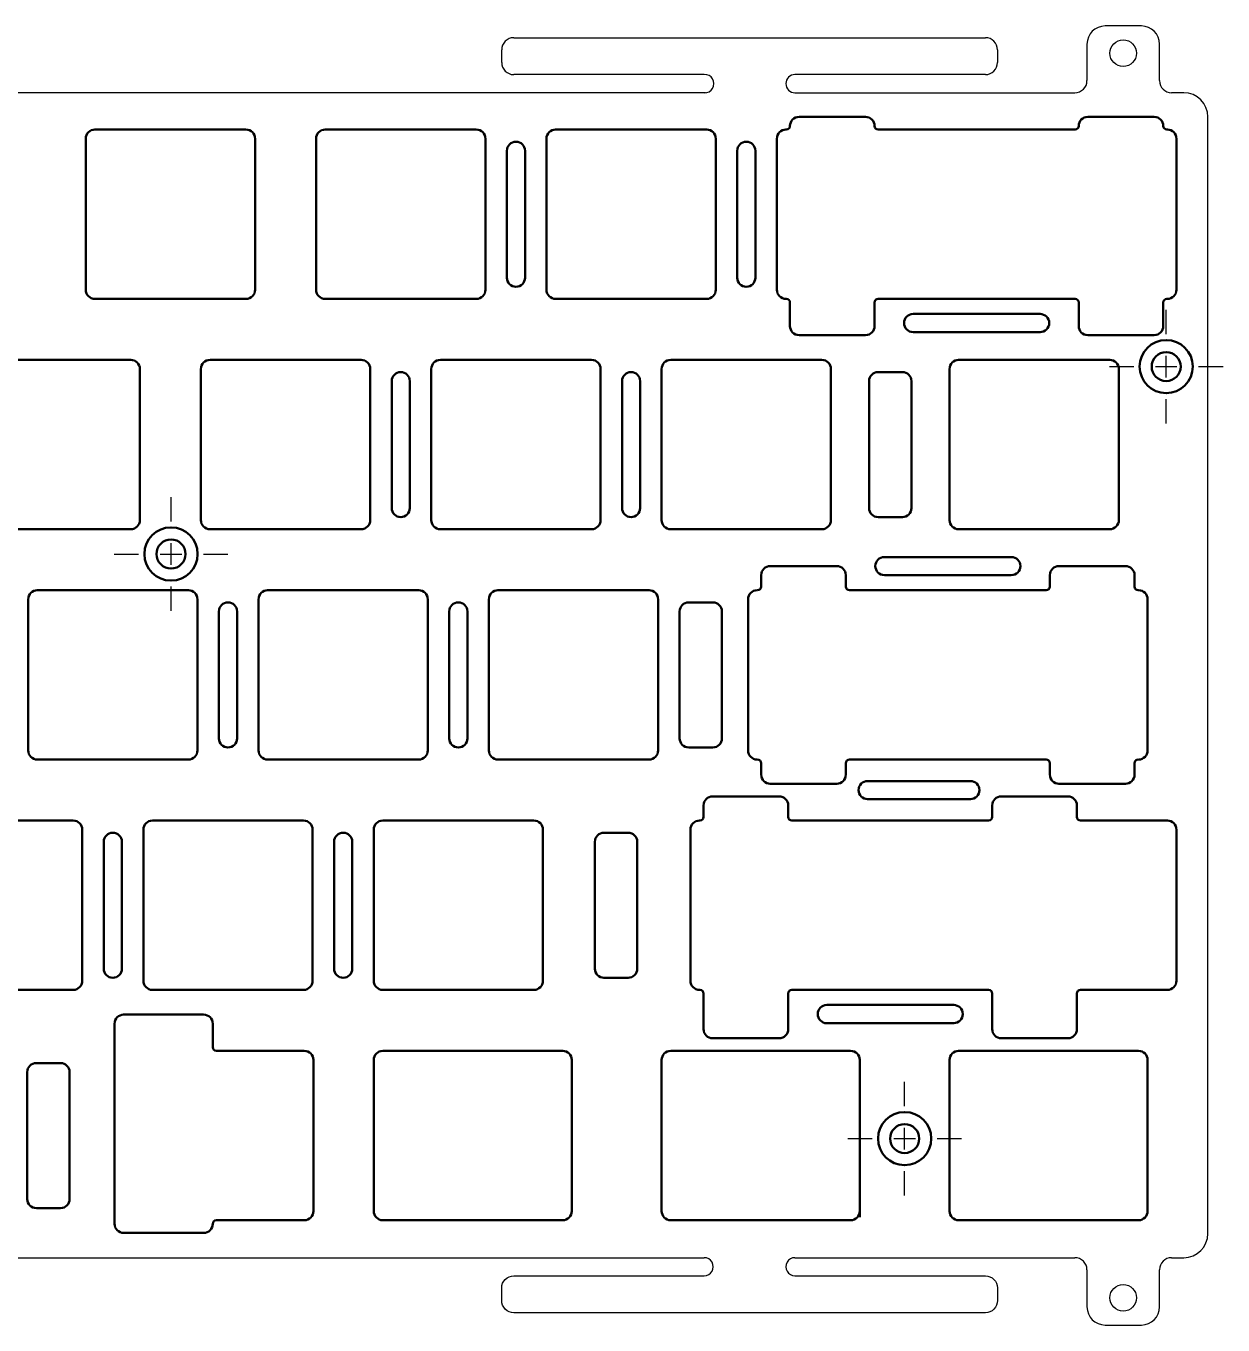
# Model space of a CAD drawing. Header units: millimetres. Extents: x 73 to 360, y 21 to 231.
# Drawn here: x 261.4 to 360.4, y 123.3 to 230.7 of the extents above; entities that cross this region are included whole.
import ezdxf

# ---------------------------------------------------------------- set-up
doc = ezdxf.new("R2010")
doc.units = ezdxf.units.MM
doc.header["$LTSCALE"] = 0.75
doc.linetypes.add('CENTER2', pattern=[28.575, 19.05, -3.175, 3.175, -3.175])
for name, color, linetype, lineweight in [('1', 7, 'Continuous', 25), ('Smart Centers', 7, 'CENTER2', 25), ('Visible', 7, 'Continuous', 50)]:
    doc.layers.add(name, color=color, linetype=linetype, lineweight=lineweight)

# ---------------------------------------------------------------- blocks, each defined once
blk = doc.blocks.new('*U6')
at = {"layer": 'Smart Centers', "color": 0, "ltscale": 0.75, "transparency": 16777216}
for p, q in [((0, 2.68), (0, 4.7)), ((-4.7, 0), (-2.68, 0)), ((2.68, 0), (4.7, 0)), ((0, -4.7), (0, -2.68))]:
    blk.add_line(p, q, dxfattribs=at)
at = {"layer": 'Smart Centers', "color": 0, "linetype": 'Continuous', "ltscale": 0.75, "transparency": 16777216}
for p, q in [((-0.89, 0), (0.89, 0)), ((0, -0.89), (0, 0.89))]:
    blk.add_line(p, q, dxfattribs=at)
blk = doc.blocks.new('*U7')
at = {"layer": 'Smart Centers', "color": 0, "ltscale": 0.75, "transparency": 16777216}
for p, q in [((0, 2.68), (0, 4.7)), ((-4.7, 0), (-2.68, 0)), ((2.68, 0), (4.7, 0)), ((0, -4.7), (0, -2.68))]:
    blk.add_line(p, q, dxfattribs=at)
at = {"layer": 'Smart Centers', "color": 0, "linetype": 'Continuous', "ltscale": 0.75, "transparency": 16777216}
for p, q in [((-0.89, 0), (0.89, 0)), ((0, -0.89), (0, 0.89))]:
    blk.add_line(p, q, dxfattribs=at)
blk = doc.blocks.new('*U8')
at = {"layer": 'Smart Centers', "color": 0, "ltscale": 0.75, "transparency": 16777216}
for p, q in [((0, 2.68), (0, 4.7)), ((-4.7, 0), (-2.68, 0)), ((2.68, 0), (4.7, 0)), ((0, -4.7), (0, -2.68))]:
    blk.add_line(p, q, dxfattribs=at)
at = {"layer": 'Smart Centers', "color": 0, "linetype": 'Continuous', "ltscale": 0.75, "transparency": 16777216}
for p, q in [((-0.89, 0), (0.89, 0)), ((0, -0.89), (0, 0.89))]:
    blk.add_line(p, q, dxfattribs=at)

msp = doc.modelspace()

# ---------------------------------------------------------------- linework, layer by layer
at = {"layer": '1', "color": 7, "linetype": 'Continuous', "lineweight": 25}
for p, q in [((353.645, 230.691), (350.645, 230.691)), ((349.145, 229.191), (349.145, 226.171)), ((355.145, 226.171), (355.145, 229.191)), ((357.145, 225.171), (356.145, 225.171)), ((359.145, 130.821), (359.145, 223.171)), ((250.445, 128.821), (317.491, 128.821)), ((324.991, 128.821), (348.145, 128.821)), ((356.145, 128.821), (357.145, 128.821)), ((349.145, 127.821), (349.145, 124.751)), ((355.145, 124.751), (355.145, 127.821)), ((350.645, 123.251), (353.645, 123.251))]:
    msp.add_line(p, q, dxfattribs=at)
at = {"layer": '1'}
for p, q in [((301.741, 229.722), (340.741, 229.722)), ((300.741, 227.671), (300.741, 228.722)), ((341.741, 228.722), (341.741, 227.671)), ((317.491, 226.671), (301.741, 226.671)), ((340.741, 226.671), (324.991, 226.671)), ((324.991, 225.171), (348.145, 225.171))]:
    msp.add_line(p, q, dxfattribs=at)
at = {"layer": '1', "linetype": 'Continuous', "lineweight": 25}
msp.add_line((317.592, 225.171), (250.445, 225.171), dxfattribs=at)
at = {"layer": '1'}
msp.add_lwpolyline([(324.991, 128.821, 1.0000032), (324.991, 127.321), (340.741, 127.321, -0.4142136), (341.741, 126.321), (341.741, 125.269, -0.4142136), (340.741, 124.269), (301.741, 124.269, -0.4142136), (300.741, 125.269), (300.741, 126.321, -0.4142136), (301.741, 127.321), (317.491, 127.321, 1.0000045), (317.491, 128.821)], format="xyb", dxfattribs=at)
at = {"layer": '1', "color": 7, "linetype": 'Continuous', "lineweight": 25}
for centre in [(352.145, 228.441), (352.145, 125.501)]:
    msp.add_circle(centre, 1.1, dxfattribs=at)
for centre, radius, start, end in [((350.645, 229.191), 1.5, 90, 180), ((353.645, 229.191), 1.5, 0, 90), ((348.145, 226.171), 1, 270, 0), ((356.145, 226.171), 1, 180, 270), ((357.145, 223.171), 2, 0, 90), ((357.145, 130.821), 2, 270, 0), ((348.145, 127.821), 1, 0, 90), ((356.145, 127.821), 1, 90, 180), ((350.645, 124.751), 1.5, 180, 270), ((353.645, 124.751), 1.5, 270, 0)]:
    msp.add_arc(centre, radius, start, end, dxfattribs=at)
at = {"layer": '1'}
for centre, radius, start, end in [((301.741, 228.722), 1, 90, 180), ((340.741, 228.722), 1, 0, 90), ((301.741, 227.671), 1, 180, 270), ((340.741, 227.671), 1, 270, 0), ((317.542, 225.921), 0.752, 266.12562, 93.87438), ((324.991, 225.921), 0.75, 90, 269.99949)]:
    msp.add_arc(centre, radius, start, end, dxfattribs=at)
at = {"layer": 'Visible'}
for p, q in [((325.332, 223.169, 0.75), (330.832, 223.17, 0.75)), ((349.208, 223.17, 0.75), (354.708, 223.168, 0.75)), ((266.345, 208.87, 0.75), (266.345, 221.37, 0.75)), ((267.095, 222.12, 0.75), (279.595, 222.12, 0.75)), ((280.345, 221.37, 0.75), (280.345, 208.87, 0.75)), ((285.395, 208.87, 0.75), (285.395, 221.37, 0.75)), ((286.145, 222.12, 0.75), (298.645, 222.12, 0.75)), ((299.395, 221.37, 0.75), (299.395, 208.87, 0.75)), ((304.445, 208.87, 0.75), (304.445, 221.37, 0.75)), ((305.195, 222.12, 0.75), (317.695, 222.12, 0.75)), ((318.445, 221.37, 0.75), (318.445, 208.87, 0.75)), ((323.495, 208.87, 0.75), (323.495, 221.37, 0.75)), ((324.245, 222.12, 0.75), (324.282, 222.12, 0.75)), ((331.882, 222.12, 0.75), (348.158, 222.12, 0.75)), ((355.758, 222.12, 0.75), (355.795, 222.12, 0.75)), ((356.545, 221.37, 0.75), (356.545, 208.87, 0.75)), ((301.17, 209.87, 0.75), (301.17, 220.37, 0.75)), ((302.67, 220.37, 0.75), (302.67, 209.87, 0.75)), ((320.22, 209.87, 0.75), (320.22, 220.37, 0.75)), ((321.72, 220.37, 0.75), (321.72, 209.87, 0.75)), ((279.595, 208.12, 0.75), (267.095, 208.12, 0.75)), ((298.645, 208.12, 0.75), (286.145, 208.12, 0.75)), ((317.695, 208.12, 0.75), (305.195, 208.12, 0.75)), ((324.282, 208.12, 0.75), (324.245, 208.12, 0.75)), ((324.582, 205.87, 0.75), (324.582, 207.82, 0.75)), ((331.582, 207.82, 0.75), (331.582, 205.87, 0.75)), ((348.158, 208.12, 0.75), (331.882, 208.12, 0.75)), ((348.458, 205.87, 0.75), (348.458, 207.82, 0.75)), ((355.458, 207.82, 0.75), (355.458, 205.87, 0.75)), ((355.795, 208.12, 0.75), (355.758, 208.12, 0.75)), ((334.77, 206.87, 0.75), (345.27, 206.87, 0.75)), ((345.27, 205.37, 0.75), (334.77, 205.37, 0.75)), ((330.832, 205.12, 0.75), (325.332, 205.12, 0.75)), ((354.708, 205.12, 0.75), (349.208, 205.12, 0.75)), ((257.57, 203.07, 0.75), (270.07, 203.07, 0.75)), ((276.62, 203.07, 0.75), (289.12, 203.07, 0.75)), ((295.67, 203.07, 0.75), (308.17, 203.07, 0.75)), ((314.72, 203.07, 0.75), (327.22, 203.07, 0.75)), ((338.532, 203.07, 0.75), (351.032, 203.07, 0.75)), ((270.82, 202.32, 0.75), (270.82, 189.82, 0.75)), ((275.87, 189.82, 0.75), (275.87, 202.32, 0.75)), ((289.87, 202.32, 0.75), (289.87, 189.82, 0.75)), ((294.92, 189.82, 0.75), (294.92, 202.32, 0.75)), ((308.92, 202.32, 0.75), (308.92, 189.82, 0.75)), ((313.97, 189.82, 0.75), (313.97, 202.32, 0.75)), ((327.97, 202.32, 0.75), (327.97, 189.82, 0.75)), ((331.876, 202.07, 0.75), (333.876, 202.07, 0.75)), ((337.782, 189.821, 0.75), (337.782, 202.32, 0.75)), ((351.782, 202.32, 0.75), (351.782, 189.821, 0.75)), ((291.645, 190.82, 0.75), (291.645, 201.32, 0.75)), ((293.145, 201.32, 0.75), (293.145, 190.82, 0.75)), ((310.695, 190.82, 0.75), (310.695, 201.32, 0.75)), ((312.195, 201.32, 0.75), (312.195, 190.82, 0.75)), ((331.126, 190.82, 0.75), (331.126, 201.32, 0.75)), ((334.626, 201.32, 0.75), (334.626, 190.82, 0.75)), ((333.876, 190.07, 0.75), (331.876, 190.07, 0.75)), ((270.07, 189.07, 0.75), (257.57, 189.07, 0.75)), ((289.12, 189.07, 0.75), (276.62, 189.07, 0.75)), ((308.17, 189.07, 0.75), (295.67, 189.07, 0.75)), ((327.22, 189.07, 0.75), (314.72, 189.07, 0.75)), ((351.032, 189.071, 0.75), (338.532, 189.071, 0.75)), ((322.951, 186.02, 0.75), (328.451, 186.02, 0.75)), ((332.389, 186.77, 0.75), (342.889, 186.77, 0.75)), ((352.327, 186.02, 0.75), (346.827, 186.02, 0.75)), ((322.201, 184.32, 0.75), (322.201, 185.27, 0.75)), ((329.201, 185.27, 0.75), (329.201, 184.32, 0.75)), ((342.889, 185.27, 0.75), (332.389, 185.27, 0.75)), ((346.077, 185.27, 0.75), (346.077, 184.32, 0.75)), ((353.077, 184.32, 0.75), (353.077, 185.27, 0.75)), ((262.333, 184.02, 0.75), (274.833, 184.02, 0.75)), ((281.383, 184.02, 0.75), (293.883, 184.02, 0.75)), ((300.433, 184.02, 0.75), (312.933, 184.02, 0.75)), ((329.501, 184.02, 0.75), (345.777, 184.02, 0.75)), ((353.377, 184.02, 0.75), (353.414, 184.02, 0.75)), ((261.583, 170.77, 0.75), (261.583, 183.27, 0.75)), ((275.583, 183.27, 0.75), (275.583, 170.77, 0.75)), ((280.633, 170.77, 0.75), (280.633, 183.27, 0.75)), ((294.633, 183.27, 0.75), (294.633, 170.77, 0.75)), ((299.683, 170.77, 0.75), (299.683, 183.27, 0.75)), ((313.683, 183.27, 0.75), (313.683, 170.77, 0.75)), ((316.208, 183.02, 0.75), (318.208, 183.02, 0.75)), ((321.114, 170.77, 0.75), (321.114, 183.27, 0.75)), ((354.164, 183.27, 0.75), (354.164, 170.77, 0.75)), ((277.358, 171.77, 0.75), (277.358, 182.27, 0.75)), ((278.858, 182.27, 0.75), (278.858, 171.77, 0.75)), ((296.408, 171.77, 0.75), (296.408, 182.27, 0.75)), ((297.908, 182.27, 0.75), (297.908, 171.77, 0.75)), ((315.458, 182.27, 0.75), (315.458, 171.77, 0.75)), ((318.958, 182.27, 0.75), (318.958, 171.77, 0.75)), ((318.208, 171.02, 0.75), (316.208, 171.02, 0.75)), ((274.833, 170.02, 0.75), (262.333, 170.02, 0.75)), ((293.883, 170.02, 0.75), (281.383, 170.02, 0.75)), ((312.933, 170.02, 0.75), (300.433, 170.02, 0.75)), ((345.777, 170.02, 0.75), (329.501, 170.02, 0.75)), ((322.201, 168.77, 0.75), (322.201, 169.72, 0.75)), ((329.201, 169.72, 0.75), (329.201, 168.77, 0.75)), ((346.077, 169.72, 0.75), (346.077, 168.77, 0.75)), ((353.077, 168.77, 0.75), (353.077, 169.72, 0.75)), ((328.451, 168.02, 0.75), (322.951, 168.02, 0.75)), ((331.007, 168.245, 0.75), (339.507, 168.245, 0.75)), ((346.827, 168.02, 0.75), (352.327, 168.02, 0.75)), ((318.188, 166.97, 0.75), (323.688, 166.97, 0.75)), ((339.507, 166.745, 0.75), (331.007, 166.745, 0.75)), ((342.064, 166.97, 0.75), (347.564, 166.97, 0.75)), ((317.438, 165.27, 0.75), (317.438, 166.22, 0.75)), ((324.438, 166.22, 0.75), (324.438, 165.27, 0.75)), ((341.314, 165.27, 0.75), (341.314, 166.22, 0.75)), ((348.314, 166.22, 0.75), (348.314, 165.27, 0.75)), ((252.808, 164.97, 0.75), (265.308, 164.97, 0.75)), ((271.858, 164.97, 0.75), (284.358, 164.97, 0.75)), ((290.908, 164.97, 0.75), (303.408, 164.97, 0.75)), ((317.101, 164.97, 0.75), (317.138, 164.97, 0.75)), ((324.738, 164.97, 0.75), (341.014, 164.97, 0.75)), ((348.614, 164.97, 0.75), (355.795, 164.97, 0.75)), ((266.058, 164.22, 0.75), (266.058, 151.72, 0.75)), ((271.108, 151.72, 0.75), (271.108, 164.22, 0.75)), ((285.108, 164.22, 0.75), (285.108, 151.72, 0.75)), ((290.158, 151.72, 0.75), (290.158, 164.22, 0.75)), ((304.158, 164.22, 0.75), (304.158, 151.72, 0.75)), ((309.201, 163.97, 0.75), (311.201, 163.97, 0.75)), ((316.351, 151.72, 0.75), (316.351, 164.22, 0.75)), ((356.545, 164.22, 0.75), (356.545, 151.72, 0.75)), ((267.833, 152.72, 0.75), (267.833, 163.22, 0.75)), ((269.333, 163.22, 0.75), (269.333, 152.72, 0.75)), ((286.883, 152.72, 0.75), (286.883, 163.22, 0.75)), ((288.383, 163.22, 0.75), (288.383, 152.72, 0.75)), ((308.451, 152.72, 0.75), (308.451, 163.22, 0.75)), ((311.951, 163.22, 0.75), (311.951, 152.72, 0.75)), ((311.201, 151.97, 0.75), (309.201, 151.97, 0.75)), ((265.308, 150.97, 0.75), (252.808, 150.97, 0.75)), ((284.358, 150.97, 0.75), (271.858, 150.97, 0.75)), ((303.408, 150.97, 0.75), (290.908, 150.97, 0.75)), ((317.138, 150.97, 0.75), (317.101, 150.97, 0.75)), ((317.438, 147.72, 0.75), (317.438, 150.67, 0.75)), ((324.438, 150.67, 0.75), (324.438, 147.72, 0.75)), ((341.014, 150.97, 0.75), (324.738, 150.97, 0.75)), ((341.314, 147.72, 0.75), (341.314, 150.67, 0.75)), ((348.314, 150.67, 0.75), (348.314, 147.72, 0.75)), ((355.795, 150.97, 0.75), (348.614, 150.97, 0.75)), ((327.626, 149.72, 0.75), (338.126, 149.72, 0.75)), ((269.476, 148.92, 0.75), (276.095, 148.92, 0.75)), ((326.876, 148.965, 0.75), (326.876, 148.97, 0.75)), ((338.876, 148.97, 0.75), (338.876, 148.97, 0.75)), ((268.726, 131.622, 0.75), (268.726, 148.17, 0.75)), ((276.845, 148.17, 0.75), (276.845, 146.22, 0.75)), ((338.127, 148.22, 0.75), (327.627, 148.215, 0.75)), ((323.688, 146.97, 0.75), (318.188, 146.97, 0.75)), ((347.564, 146.97, 0.75), (342.064, 146.97, 0.75)), ((277.145, 145.92, 0.75), (282.226, 145.92, 0.75)), ((282.226, 145.92, 0.75), (284.42, 145.92, 0.75)), ((285.17, 145.17, 0.75), (285.17, 132.67, 0.75)), ((290.158, 132.67, 0.75), (290.158, 145.17, 0.75)), ((290.908, 145.92, 0.75), (305.789, 145.92, 0.75)), ((306.539, 145.17, 0.75), (306.539, 132.67, 0.75)), ((313.97, 132.67, 0.75), (313.97, 145.17, 0.75)), ((314.72, 145.92, 0.75), (329.601, 145.92, 0.75)), ((330.351, 145.17, 0.75), (330.351, 132.17, 0.75)), ((337.783, 132.67, 0.75), (337.783, 145.17, 0.75)), ((338.533, 145.92, 0.75), (353.414, 145.92, 0.75)), ((354.164, 145.17, 0.75), (354.164, 132.67, 0.75)), ((261.508, 133.67, 0.75), (261.508, 144.17, 0.75)), ((262.258, 144.92, 0.75), (264.258, 144.92, 0.75)), ((265.008, 144.17, 0.75), (265.008, 133.67, 0.75)), ((264.258, 132.92, 0.75), (262.258, 132.92, 0.75)), ((284.42, 131.92, 0.75), (277.145, 131.92, 0.75)), ((305.789, 131.92, 0.75), (290.908, 131.92, 0.75)), ((329.601, 131.92, 0.75), (314.72, 131.92, 0.75)), ((353.414, 131.92, 0.75), (338.533, 131.92, 0.75)), ((276.095, 130.87, 0.75), (269.476, 130.872, 0.75))]:
    msp.add_line(p, q, dxfattribs=at)
at = {"layer": 'Visible', "extrusion": (0, 0, -1)}
for centre, radius in [((-355.696, 202.519, -0.75), 2.2), ((-355.696, 202.519, -0.75), 1.2), ((-273.396, 187.019, -0.75), 2.2), ((-273.396, 187.019, -0.75), 1.2), ((-334.066, 138.669, -0.75), 2.2), ((-334.066, 138.669, -0.75), 1.2)]:
    msp.add_circle(centre, radius, dxfattribs=at)
for centre, radius, start, end in [((-324.282, 222.42, -0.75), 0.3, 180, 270), ((-331.882, 222.42, -0.75), 0.3, 270, 0), ((-348.158, 222.42, -0.75), 0.3, 180, 270), ((-355.758, 222.42, -0.75), 0.3, 270, 0), ((-324.282, 207.82, -0.75), 0.3, 90, 180), ((-331.882, 207.82, -0.75), 0.3, 0, 90), ((-348.158, 207.82, -0.75), 0.3, 90, 180), ((-355.758, 207.82, -0.75), 0.3, 0, 90), ((-334.77, 206.12, -0.75), 0.75, 270, 90), ((-345.27, 206.12, -0.75), 0.75, 90, 270), ((-332.389, 186.02, -0.75), 0.75, 270, 90), ((-342.889, 186.02, -0.75), 0.75, 90, 270), ((-321.901, 184.32, -0.75), 0.3, 180, 270), ((-329.501, 184.32, -0.75), 0.3, 270, 0), ((-345.777, 184.32, -0.75), 0.3, 180, 270), ((-353.377, 184.32, -0.75), 0.3, 270, 0), ((-321.901, 169.72, -0.75), 0.3, 90, 180), ((-329.501, 169.72, -0.75), 0.3, 0, 90), ((-345.777, 169.72, -0.75), 0.3, 90, 180), ((-353.377, 169.72, -0.75), 0.3, 0, 90), ((-317.138, 165.27, -0.75), 0.3, 180, 270), ((-324.738, 165.27, -0.75), 0.3, 270, 0), ((-341.014, 165.27, -0.75), 0.3, 180, 270), ((-348.614, 165.27, -0.75), 0.3, 270, 0), ((-317.138, 150.67, -0.75), 0.3, 90, 180), ((-324.738, 150.67, -0.75), 0.3, 0, 90), ((-341.014, 150.67, -0.75), 0.3, 90, 180), ((-348.614, 150.67, -0.75), 0.3, 0, 90), ((-277.145, 146.22, -0.75), 0.3, 270, 0)]:
    msp.add_arc(centre, radius, start, end, dxfattribs=at)
at = {"layer": 'Visible'}
for centre, radius, start, end in [((325.332, 222.419, 0.75), 0.75, 90.01117, 180), ((330.832, 222.42, 0.75), 0.75, 0, 90.01117), ((349.208, 222.42, 0.75), 0.75, 89.97514, 180), ((354.708, 222.418, 0.75), 0.75, 0, 89.97514), ((267.095, 221.37, 0.75), 0.75, 90, 180), ((279.595, 221.37, 0.75), 0.75, 0, 90), ((286.145, 221.37, 0.75), 0.75, 90, 180), ((298.645, 221.37, 0.75), 0.75, 0, 90), ((305.195, 221.37, 0.75), 0.75, 90, 180), ((317.695, 221.37, 0.75), 0.75, 0, 90), ((324.245, 221.37, 0.75), 0.75, 90, 180), ((355.795, 221.37, 0.75), 0.75, 0, 90), ((301.92, 220.37, 0.75), 0.75, 0, 180), ((320.97, 220.37, 0.75), 0.75, 0, 180), ((301.92, 209.87, 0.75), 0.75, 180, 0), ((320.97, 209.87, 0.75), 0.75, 180, 0), ((267.095, 208.87, 0.75), 0.75, 180, 270), ((279.595, 208.87, 0.75), 0.75, 270, 0), ((286.145, 208.87, 0.75), 0.75, 180, 270), ((298.645, 208.87, 0.75), 0.75, 270, 0), ((305.195, 208.87, 0.75), 0.75, 180, 270), ((317.695, 208.87, 0.75), 0.75, 270, 0), ((324.245, 208.87, 0.75), 0.75, 180, 270), ((355.795, 208.87, 0.75), 0.75, 270, 0), ((325.332, 205.87, 0.75), 0.75, 180, 270), ((330.832, 205.87, 0.75), 0.75, 270, 0), ((349.208, 205.87, 0.75), 0.75, 180, 270), ((354.708, 205.87, 0.75), 0.75, 270, 0), ((270.07, 202.32, 0.75), 0.75, 0, 90), ((276.62, 202.32, 0.75), 0.75, 90, 180), ((289.12, 202.32, 0.75), 0.75, 0, 90), ((295.67, 202.32, 0.75), 0.75, 90, 180), ((308.17, 202.32, 0.75), 0.75, 0, 90), ((314.72, 202.32, 0.75), 0.75, 90, 180), ((327.22, 202.32, 0.75), 0.75, 0, 90), ((338.532, 202.32, 0.75), 0.75, 90, 180), ((351.032, 202.32, 0.75), 0.75, 0, 90), ((292.395, 201.32, 0.75), 0.75, 0, 180), ((311.445, 201.32, 0.75), 0.75, 0, 180), ((331.876, 201.32, 0.75), 0.75, 90, 180), ((333.876, 201.32, 0.75), 0.75, 0, 90), ((292.395, 190.82, 0.75), 0.75, 180, 0), ((311.445, 190.82, 0.75), 0.75, 180, 0), ((331.876, 190.82, 0.75), 0.75, 180, 270), ((333.876, 190.82, 0.75), 0.75, 270, 0), ((270.07, 189.82, 0.75), 0.75, 270, 0), ((276.62, 189.82, 0.75), 0.75, 180, 270), ((289.12, 189.82, 0.75), 0.75, 270, 0), ((295.67, 189.82, 0.75), 0.75, 180, 270), ((308.17, 189.82, 0.75), 0.75, 270, 0), ((314.72, 189.82, 0.75), 0.75, 180, 270), ((327.22, 189.82, 0.75), 0.75, 270, 0), ((338.532, 189.821, 0.75), 0.75, 180, 270), ((351.032, 189.821, 0.75), 0.75, 270, 0), ((322.951, 185.27, 0.75), 0.75, 90, 180), ((328.451, 185.27, 0.75), 0.75, 0, 90), ((346.827, 185.27, 0.75), 0.75, 90, 180), ((352.327, 185.27, 0.75), 0.75, 0, 90), ((262.333, 183.27, 0.75), 0.75, 90, 180), ((274.833, 183.27, 0.75), 0.75, 0, 90), ((281.383, 183.27, 0.75), 0.75, 90, 180), ((293.883, 183.27, 0.75), 0.75, 0, 90), ((300.433, 183.27, 0.75), 0.75, 90, 180), ((312.933, 183.27, 0.75), 0.75, 0, 90), ((321.864, 183.27, 0.75), 0.75, 90, 180), ((353.414, 183.27, 0.75), 0.75, 0, 90), ((278.108, 182.27, 0.75), 0.75, 0, 180), ((297.158, 182.27, 0.75), 0.75, 0, 180), ((316.208, 182.27, 0.75), 0.75, 90, 180), ((318.208, 182.27, 0.75), 0.75, 0, 90), ((278.108, 171.77, 0.75), 0.75, 180, 0), ((297.158, 171.77, 0.75), 0.75, 180, 0), ((316.208, 171.77, 0.75), 0.75, 180, 270), ((318.208, 171.77, 0.75), 0.75, 270, 0), ((262.333, 170.77, 0.75), 0.75, 180, 270), ((274.833, 170.77, 0.75), 0.75, 270, 0), ((281.383, 170.77, 0.75), 0.75, 180, 270), ((293.883, 170.77, 0.75), 0.75, 270, 0), ((300.433, 170.77, 0.75), 0.75, 180, 270), ((312.933, 170.77, 0.75), 0.75, 270, 0), ((321.864, 170.77, 0.75), 0.75, 180, 270), ((353.414, 170.77, 0.75), 0.75, 270, 0), ((322.951, 168.77, 0.75), 0.75, 180, 270), ((328.451, 168.77, 0.75), 0.75, 270, 0), ((346.827, 168.77, 0.75), 0.75, 180, 270), ((352.327, 168.77, 0.75), 0.75, 270, 0), ((331.007, 167.495, 0.75), 0.75, 90, 270), ((339.507, 167.495, 0.75), 0.75, 270, 90), ((318.188, 166.22, 0.75), 0.75, 90, 180), ((323.688, 166.22, 0.75), 0.75, 0, 90), ((342.064, 166.22, 0.75), 0.75, 90, 180), ((347.564, 166.22, 0.75), 0.75, 0, 90), ((265.308, 164.22, 0.75), 0.75, 0, 90), ((271.858, 164.22, 0.75), 0.75, 90, 180), ((284.358, 164.22, 0.75), 0.75, 0, 90), ((290.908, 164.22, 0.75), 0.75, 90, 180), ((303.408, 164.22, 0.75), 0.75, 0, 90), ((317.101, 164.22, 0.75), 0.75, 90, 180), ((355.795, 164.22, 0.75), 0.75, 0, 90), ((268.583, 163.22, 0.75), 0.75, 0, 180), ((287.633, 163.22, 0.75), 0.75, 0, 180), ((309.201, 163.22, 0.75), 0.75, 90, 180), ((311.201, 163.22, 0.75), 0.75, 0, 90), ((268.583, 152.72, 0.75), 0.75, 180, 0), ((287.633, 152.72, 0.75), 0.75, 180, 0), ((309.201, 152.72, 0.75), 0.75, 180, 270), ((311.201, 152.72, 0.75), 0.75, 270, 0), ((265.308, 151.72, 0.75), 0.75, 270, 0), ((271.858, 151.72, 0.75), 0.75, 180, 270), ((284.358, 151.72, 0.75), 0.75, 270, 0), ((290.908, 151.72, 0.75), 0.75, 180, 270), ((303.408, 151.72, 0.75), 0.75, 270, 0), ((317.101, 151.72, 0.75), 0.75, 180, 270), ((355.795, 151.72, 0.75), 0.75, 270, 0), ((327.626, 148.97, 0.75), 0.75, 90, 180.00001), ((338.126, 148.97, 0.75), 0.75, 360, 90), ((269.476, 148.17, 0.75), 0.75, 90, 180), ((276.095, 148.17, 0.75), 0.75, 0, 90), ((327.626, 148.965, 0.75), 0.75, 180.00001, 270.02378), ((338.126, 148.97, 0.75), 0.75, 270.02378, 360), ((318.188, 147.72, 0.75), 0.75, 180, 270), ((323.688, 147.72, 0.75), 0.75, 270, 0), ((342.064, 147.72, 0.75), 0.75, 180, 270), ((347.564, 147.72, 0.75), 0.75, 270, 0), ((284.42, 145.17, 0.75), 0.75, 0, 90), ((290.908, 145.17, 0.75), 0.75, 90, 180), ((305.789, 145.17, 0.75), 0.75, 0, 90), ((314.72, 145.17, 0.75), 0.75, 90, 180), ((329.601, 145.17, 0.75), 0.75, 0, 90), ((338.533, 145.17, 0.75), 0.75, 90, 180), ((353.414, 145.17, 0.75), 0.75, 0, 90), ((262.258, 144.17, 0.75), 0.75, 90, 180), ((264.258, 144.17, 0.75), 0.75, 0, 90), ((262.258, 133.67, 0.75), 0.75, 180, 270), ((264.258, 133.67, 0.75), 0.75, 270, 0), ((284.42, 132.67, 0.75), 0.75, 270, 0), ((290.908, 132.67, 0.75), 0.75, 180, 270), ((305.789, 132.67, 0.75), 0.75, 270, 0), ((314.72, 132.67, 0.75), 0.75, 180, 270), ((329.601, 132.67, 0.75), 0.75, 270, 0), ((338.533, 132.67, 0.75), 0.75, 180, 270), ((353.414, 132.67, 0.75), 0.75, 270, 0), ((269.476, 131.622, 0.75), 0.75, 180, 269.98646), ((276.095, 131.62, 0.75), 0.75, 269.98646, 0), ((277.145, 131.62, 0.75), 0.3, 90, 180)]:
    msp.add_arc(centre, radius, start, end, dxfattribs=at)

# ---------------------------------------------------------------- block references
at = {"layer": 'Smart Centers', "ltscale": 0.75}
for name, p in [('*U7', (355.696, 202.519, 0.75)), ('*U8', (273.396, 187.019, 0.75)), ('*U6', (334.066, 138.669, 0.75))]:
    msp.add_blockref(name, p, dxfattribs=at)

doc.saveas('drawing.dxf')
